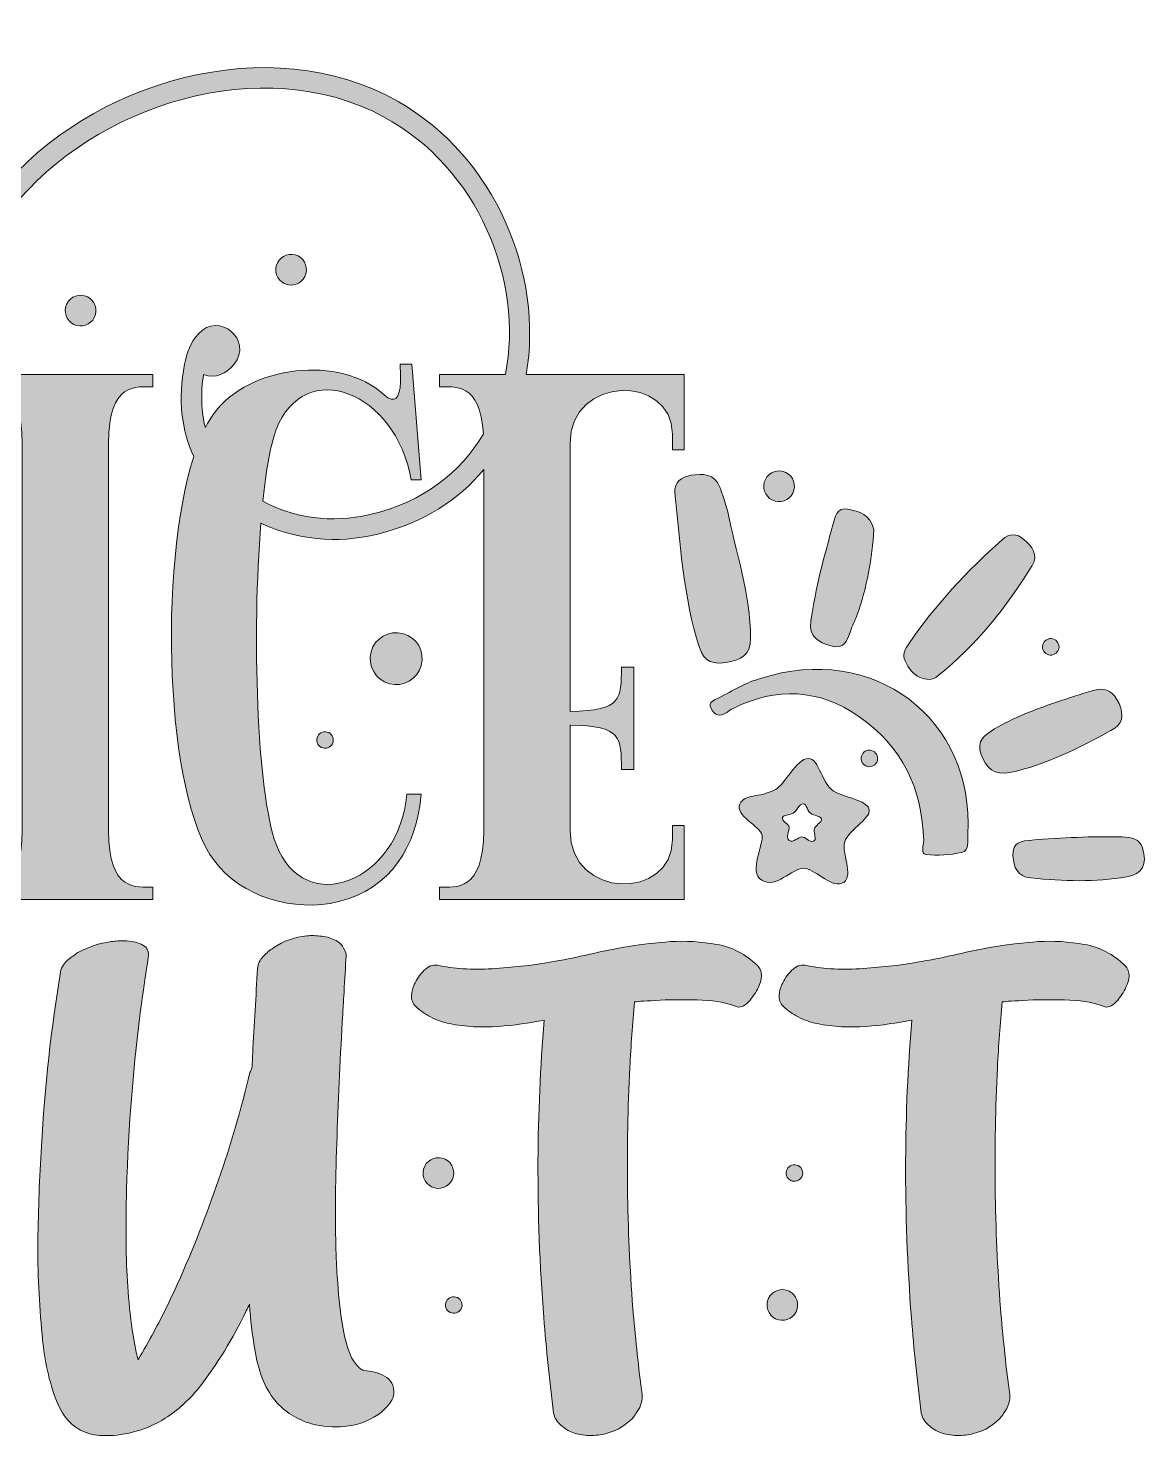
# Model space of a CAD drawing. Header units: inches. Extents: x 36 to 954, y -802 to -195.
# Drawn here: x 474 to 954, y -798 to -195 of the extents above; entities that cross this region are included whole.
import ezdxf

# ---------------------------------------------------------------- set-up
doc = ezdxf.new("R2010")
doc.units = ezdxf.units.IN
doc.header["$MEASUREMENT"] = 0
doc.layers.add('Layer 1', color=7, linetype='Continuous')

# ---------------------------------------------------------------- blocks, each defined once
blk = doc.blocks.new('block 2')
at = {"layer": 'Layer 1', "true_color": 0xffffff}
h = blk.add_hatch(color=7, dxfattribs=at)
h.dxf.hatch_style = 2
edge = h.paths.add_edge_path()
edge.add_spline(control_points=[(335.68, -388.06), (335.68, -388.06), (394.47, -567.84), (394.47, -567.84), (410.02, -567.84), (425.89, -567.84), (441.44, -567.84), (441.44, -567.84), (441.44, -562.56), (441.44, -562.56), (434.59, -562.56), (422.46, -564.42), (422.46, -538.29), (422.46, -503.77), (422.46, -468.93), (422.46, -434.41), (422.46, -378.73), (430.86, -317.15), (466.94, -271.73), (502.4, -227.25), (574.25, -204.55), (626.19, -232.54), (666.98, -254.49), (686.24, -302.88), (678.45, -342.96), (678.45, -342.96), (650.14, -342.96), (650.14, -342.96), (650.14, -342.96), (650.14, -348.25), (650.14, -348.25), (656.61, -348.25), (667.78, -346.32), (669, -368.38), (659.36, -384.82), (643.33, -397.6), (620.28, -402.99), (603.92, -406.79), (587.5, -404.45), (574.48, -397.24), (575.87, -384.06), (577.76, -373.24), (580.16, -366.6), (592.29, -335.19), (631.48, -350.12), (638.01, -388.06), (638.01, -388.06), (642.37, -388.06), (642.37, -388.06), (642.37, -388.06), (638.32, -338.61), (638.32, -338.61), (638.32, -338.61), (633.35, -338.61), (633.35, -338.61), (633.35, -341.72), (634.28, -351.05), (631.48, -353.23), (630.55, -353.85), (628.68, -353.85), (626.5, -351.67), (607.53, -334.25), (568.65, -339.23), (553.72, -359.45), (552.35, -361.25), (551.06, -363.37), (549.84, -365.74), (548.13, -358.87), (547.75, -351.25), (549.06, -342.96), (554.03, -344.83), (559.01, -342.65), (562.12, -338.61), (570.52, -328.03), (555.59, -315.9), (546.88, -325.54), (543.46, -329.28), (541.9, -333.63), (540.97, -338.61), (537.92, -353.66), (539.7, -367), (544.84, -378.11), (529.63, -425.58), (532.59, -523.54), (553.72, -551.36), (565.23, -566.91), (587.94, -573.44), (606.91, -568.78), (629.3, -563.49), (640.5, -544.83), (642.37, -522.74), (642.37, -522.74), (636.15, -522.74), (636.15, -522.74), (633.04, -560.38), (592.29, -576.24), (580.16, -544.2), (571.76, -521.73), (569.82, -453.56), (573.62, -406.62), (588.29, -413.65), (606.08, -415.68), (623.71, -411.39), (643.49, -406.41), (658.51, -396.53), (669.12, -383.73), (669.12, -435.31), (669.12, -486.67), (669.12, -538.29), (669.12, -564.73), (656.99, -562.56), (650.14, -562.56), (650.14, -562.56), (650.14, -567.84), (650.14, -567.84), (650.14, -567.84), (754.96, -567.84), (754.96, -567.84), (754.96, -567.84), (754.96, -536.12), (754.96, -536.12), (754.96, -536.12), (749.99, -536.12), (749.99, -536.12), (749.99, -536.12), (749.99, -542.34), (749.99, -542.34), (749.99, -568.15), (706.13, -568.15), (706.13, -538.29), (706.13, -538.29), (706.13, -493.19), (706.13, -493.19), (728.53, -493.51), (727.9, -498.48), (728.22, -512.17), (728.22, -512.17), (733.5, -512.17), (733.5, -512.17), (733.5, -497.55), (733.5, -482.93), (733.5, -468.31), (733.5, -468.31), (728.22, -468.31), (728.22, -468.31), (727.9, -482), (728.53, -486.97), (706.13, -487.28), (706.13, -487.28), (706.13, -372.51), (706.13, -372.51), (706.13, -342.96), (749.99, -342.96), (749.99, -368.47), (749.99, -372.51), (749.99, -374.69), (749.99, -375.31), (749.99, -375.31), (754.96, -375.31), (754.96, -375.31), (754.96, -375.31), (754.96, -342.96), (754.96, -342.96), (754.96, -342.96), (687.35, -342.96), (687.35, -342.96), (694.67, -300.28), (674.45, -249.98), (632.41, -226.01), (577.36, -194.59), (500.22, -217.3), (461.65, -264.58), (423.71, -310.92), (413.44, -377.18), (413.44, -435.65), (413.44, -461.47), (413.44, -487.28), (413.44, -513.1), (413.44, -513.1), (357.77, -342.96), (357.77, -342.96), (341.28, -342.96), (324.49, -342.96), (307.69, -342.96), (307.69, -342.96), (307.69, -347.94), (307.69, -347.94), (314.53, -347.94), (326.66, -346.07), (326.66, -372.2), (326.66, -372.2), (326.66, -469.55), (326.66, -469.55), (326.66, -527.72), (319.82, -589.93), (282.18, -637.21), (246.73, -681.68), (175.19, -704.39), (122.93, -676.4), (53.57, -639.07), (46.41, -525.23), (128.84, -505.95), (167.72, -496.93), (206.91, -522.43), (200.07, -566.29), (195.09, -564.11), (190.12, -566.6), (187.01, -570.33), (178.61, -580.91), (193.54, -593.35), (202.25, -583.71), (205.67, -579.97), (207.22, -575.31), (208.16, -570.64), (219.04, -518.08), (171.45, -486.35), (125.73, -497.86), (36.46, -519.94), (43.62, -641.25), (116.71, -682.93), (171.76, -714.34), (248.9, -691.64), (287.47, -644.36), (327.28, -595.84), (335.68, -529.59), (335.68, -468.93), (335.68, -468.93), (335.68, -388.06), (335.68, -388.06)], knot_values=[0, 0, 0, 0, 1, 1, 1, 2, 2, 2, 3, 3, 3, 4, 4, 4, 5, 5, 5, 6, 6, 6, 7, 7, 7, 8, 8, 8, 9, 9, 9, 10, 10, 10, 11, 11, 11, 12, 12, 12, 13, 13, 13, 14, 14, 14, 15, 15, 15, 16, 16, 16, 17, 17, 17, 18, 18, 18, 19, 19, 19, 20, 20, 20, 21, 21, 21, 22, 22, 22, 23, 23, 23, 24, 24, 24, 25, 25, 25, 26, 26, 26, 27, 27, 27, 28, 28, 28, 29, 29, 29, 30, 30, 30, 31, 31, 31, 32, 32, 32, 33, 33, 33, 34, 34, 34, 35, 35, 35, 36, 36, 36, 37, 37, 37, 38, 38, 38, 39, 39, 39, 40, 40, 40, 41, 41, 41, 42, 42, 42, 43, 43, 43, 44, 44, 44, 45, 45, 45, 46, 46, 46, 47, 47, 47, 48, 48, 48, 49, 49, 49, 50, 50, 50, 51, 51, 51, 52, 52, 52, 53, 53, 53, 54, 54, 54, 55, 55, 55, 56, 56, 56, 57, 57, 57, 58, 58, 58, 59, 59, 59, 60, 60, 60, 61, 61, 61, 62, 62, 62, 63, 63, 63, 64, 64, 64, 65, 65, 65, 66, 66, 66, 67, 67, 67, 68, 68, 68, 69, 69, 69, 70, 70, 70, 71, 71, 71, 72, 72, 72, 73, 73, 73, 74, 74, 74, 75, 75, 75, 76, 76, 76, 76], degree=3, periodic=1)
h = blk.add_hatch(color=7, dxfattribs=at)
h.dxf.hatch_style = 2
edge = h.paths.add_edge_path()
edge.add_spline(control_points=[(527.28, -348.25), (527.28, -348.25), (527.28, -342.96), (527.28, -342.96), (502.4, -342.96), (477.2, -342.96), (452.32, -342.96), (452.32, -342.96), (452.32, -348.25), (452.32, -348.25), (459.16, -348.25), (471.29, -346.07), (471.29, -372.51), (471.29, -427.88), (471.29, -482.93), (471.29, -538.29), (471.29, -564.73), (459.16, -562.56), (452.32, -562.56), (452.32, -562.56), (452.32, -567.84), (452.32, -567.84), (477.2, -567.84), (502.4, -567.84), (527.28, -567.84), (527.28, -567.84), (527.28, -562.56), (527.28, -562.56), (520.44, -562.56), (508.31, -564.73), (508.31, -538.29), (508.31, -482.93), (508.31, -427.88), (508.31, -372.51), (508.31, -346.07), (520.44, -348.25), (527.28, -348.25)], knot_values=[0, 0, 0, 0, 1, 1, 1, 2, 2, 2, 3, 3, 3, 4, 4, 4, 5, 5, 5, 6, 6, 6, 7, 7, 7, 8, 8, 8, 9, 9, 9, 10, 10, 10, 11, 11, 11, 12, 12, 12, 12], degree=3, periodic=1)
h = blk.add_hatch(color=7, dxfattribs=at)
h.dxf.hatch_style = 2
edge = h.paths.add_edge_path()
edge.add_spline(control_points=[(751.1, -393.68), (753.36, -415.95), (754.67, -438.38), (761.57, -459.94), (763.59, -466.28), (767.94, -467.32), (773.6, -466.24), (779.3, -465.16), (783.43, -463.4), (783.47, -455.99), (783.57, -437.04), (777.15, -419.36), (773.59, -401.17), (772.51, -397.83), (771.64, -394.4), (770.29, -391.17), (767.94, -385.5), (762.99, -385.32), (757.99, -386.14), (753.91, -386.81), (750.63, -389.04), (751.1, -393.68)], knot_values=[0, 0, 0, 0, 1, 1, 1, 2, 2, 2, 3, 3, 3, 4, 4, 4, 5, 5, 5, 6, 6, 6, 7, 7, 7, 7], degree=3, periodic=1)
h = blk.add_hatch(color=7, dxfattribs=at)
h.dxf.hatch_style = 2
edge = h.paths.add_edge_path()
edge.add_spline(control_points=[(817.9, -459.23), (823.57, -460.93), (824.88, -457), (826.28, -452.98), (827.08, -450.67), (828.2, -448.48), (829.04, -446.19), (833.46, -434.14), (835.59, -421.65), (836.31, -409.39), (834.92, -402.91), (829.94, -401.64), (825.22, -400.7), (820.24, -399.7), (819.72, -404.16), (818.8, -407.4), (814.96, -420.96), (811.31, -434.57), (809.32, -448.57), (808.34, -455.43), (812.57, -457.63), (817.9, -459.23)], knot_values=[0, 0, 0, 0, 1, 1, 1, 2, 2, 2, 3, 3, 3, 4, 4, 4, 5, 5, 5, 6, 6, 6, 7, 7, 7, 7], degree=3, periodic=1)
h = blk.add_hatch(color=7, dxfattribs=at)
h.dxf.hatch_style = 2
edge = h.paths.add_edge_path()
edge.add_spline(control_points=[(863.75, -472.12), (880.08, -458.85), (893.17, -442.7), (904.14, -424.84), (907, -420.19), (904.15, -416.61), (900.63, -413.62), (897.5, -410.97), (894.53, -410.85), (891.28, -413.77), (876.33, -427.18), (862.59, -441.66), (851.25, -458.29), (849.72, -460.54), (848.32, -462.95), (849.77, -465.61), (852.19, -472.25), (859.28, -475.75), (863.75, -472.12)], knot_values=[0, 0, 0, 0, 1, 1, 1, 2, 2, 2, 3, 3, 3, 4, 4, 4, 5, 5, 5, 6, 6, 6, 6], degree=3, periodic=1)
h = blk.add_hatch(color=7, dxfattribs=at)
h.dxf.hatch_style = 2
edge = h.paths.add_edge_path()
edge.add_spline(control_points=[(766.61, -486.1), (768.1, -488.98), (770.39, -489.83), (773.27, -487.75), (774.15, -487.12), (775.05, -486.5), (776.02, -486.01), (794.64, -476.7), (812.72, -477.62), (829.87, -489.48), (848.42, -502.32), (857.15, -520.44), (857.68, -542.81), (857.72, -544.79), (856.26, -548.37), (858.64, -548.61), (863.66, -549.11), (868.95, -548.81), (873.88, -547.71), (877.48, -546.91), (876.42, -542.68), (876.58, -539.95), (879.5, -490.52), (836.14, -457.42), (787.81, -473.23), (781.94, -474.67), (775.86, -478.33), (769.65, -481.63), (768.18, -482.41), (765.06, -483.11), (766.61, -486.1)], knot_values=[0, 0, 0, 0, 1, 1, 1, 2, 2, 2, 3, 3, 3, 4, 4, 4, 5, 5, 5, 6, 6, 6, 7, 7, 7, 8, 8, 8, 9, 9, 9, 10, 10, 10, 10], degree=3, periodic=1)
h = blk.add_hatch(color=7, dxfattribs=at)
h.dxf.hatch_style = 2
edge = h.paths.add_edge_path()
edge.add_spline(control_points=[(882.3, -505.78), (884.49, -511.47), (887.84, -514.84), (894.57, -513.47), (910.21, -510.3), (924.07, -502.95), (937.92, -495.51), (942.95, -492.81), (943.66, -489), (941.38, -483.91), (939.12, -478.87), (935.68, -476.76), (930.4, -478.28), (924.93, -479.85), (919.55, -481.75), (914.14, -483.5), (905.15, -486.62), (896.26, -489.98), (888.06, -494.82), (884.09, -497.17), (880.03, -499.87), (882.3, -505.78)], knot_values=[0, 0, 0, 0, 1, 1, 1, 2, 2, 2, 3, 3, 3, 4, 4, 4, 5, 5, 5, 6, 6, 6, 7, 7, 7, 7], degree=3, periodic=1)
h = blk.add_hatch(color=7, dxfattribs=at)
h.dxf.hatch_style = 2
edge = h.paths.add_edge_path()
edge.add_spline(control_points=[(822.66, -560.88), (827.88, -558.95), (823.15, -549.33), (823.61, -544.12), (824.07, -538.9), (835.09, -533.27), (834.37, -529.51), (833.66, -525.75), (826.65, -524.89), (820.23, -522.1), (813.81, -519.32), (813.19, -507.35), (808.2, -507.45), (803.2, -507.55), (797.99, -518.78), (794.11, -520.8), (786.94, -524.54), (781.07, -522.39), (778.84, -527.04), (776.61, -531.7), (787.56, -536.51), (788.43, -540.3), (789.31, -544.1), (782.41, -555.95), (788.28, -559.65), (794.16, -563.35), (801.39, -554.65), (806.06, -554.48), (810.73, -554.31), (817.43, -562.82), (822.66, -560.88)], knot_values=[0, 0, 0, 0, 1, 1, 1, 2, 2, 2, 3, 3, 3, 4, 4, 4, 5, 5, 5, 6, 6, 6, 7, 7, 7, 8, 8, 8, 9, 9, 9, 10, 10, 10, 10], degree=3, periodic=1)
edge = h.paths.add_edge_path()
edge.add_spline(control_points=[(800.04, -542.58), (798.27, -541.47), (800.35, -537.89), (800.08, -536.74), (799.82, -535.6), (796.52, -534.14), (797.19, -532.74), (797.86, -531.34), (799.63, -531.99), (801.8, -530.86), (802.97, -530.25), (804.54, -526.86), (806.05, -526.83), (807.56, -526.8), (807.74, -530.41), (809.68, -531.25), (811.62, -532.09), (813.73, -532.35), (813.95, -533.49), (814.16, -534.62), (810.84, -536.32), (810.7, -537.89), (810.56, -539.47), (811.99, -542.37), (810.41, -542.95), (808.83, -543.54), (806.81, -540.97), (805.4, -541.02), (803.99, -541.07), (801.81, -543.7), (800.04, -542.58)], knot_values=[0, 0, 0, 0, 1, 1, 1, 2, 2, 2, 3, 3, 3, 4, 4, 4, 5, 5, 5, 6, 6, 6, 7, 7, 7, 8, 8, 8, 9, 9, 9, 10, 10, 10, 10], degree=3, periodic=1)
h = blk.add_hatch(color=7, dxfattribs=at)
h.dxf.hatch_style = 2
edge = h.paths.add_edge_path()
edge.add_spline(control_points=[(951.42, -545.81), (950.31, -541.96), (946.78, -541.22), (942.74, -541.1), (929.78, -540.69), (916.87, -541.52), (903.96, -542.4), (899.73, -542.69), (895.57, -543.32), (895.92, -549.09), (896.22, -554.05), (897.73, -558.06), (903.66, -558.64), (917.39, -559.97), (931.1, -560.59), (944.78, -558.15), (951.37, -556.97), (953.74, -552.85), (951.42, -545.81)], knot_values=[0, 0, 0, 0, 1, 1, 1, 2, 2, 2, 3, 3, 3, 4, 4, 4, 5, 5, 5, 6, 6, 6, 6], degree=3, periodic=1)
h = blk.add_hatch(color=7, dxfattribs=at)
h.dxf.hatch_style = 2
edge = h.paths.add_edge_path()
edge.add_spline(control_points=[(626.67, -772.05), (623.95, -770.59), (620.93, -769.81), (617.63, -769.71), (617.15, -769.42), (616.66, -769.13), (616.18, -768.84), (614.72, -767.48), (613.5, -765.92), (612.53, -764.18), (610.78, -760.19), (609.57, -756.06), (608.89, -751.79), (607.72, -745.28), (606.94, -738.77), (606.56, -732.26), (606.27, -728.28), (606.02, -724.29), (605.83, -720.31), (605.44, -703.31), (605.58, -686.26), (606.27, -669.16), (606.85, -651.77), (607.67, -634.37), (608.74, -616.98), (608.84, -614.46), (608.99, -611.93), (609.18, -609.4), (609.47, -604.16), (609.76, -598.86), (610.06, -593.52), (610.44, -591.87), (610.15, -590.36), (609.18, -589), (608.6, -587.45), (607.48, -586.28), (605.83, -585.5), (604.08, -584.53), (602.04, -583.9), (599.71, -583.61), (597.38, -583.32), (595.24, -583.27), (593.3, -583.46), (588.14, -583.95), (583.39, -585.65), (579.01, -588.56), (577.56, -589.54), (576.1, -590.77), (574.64, -592.28), (573.18, -593.79), (572.36, -595.51), (572.16, -597.45), (571.87, -603.38), (571.53, -609.36), (571.14, -615.38), (570.75, -621.5), (570.42, -627.67), (570.12, -633.89), (570.03, -636.03), (569.93, -638.11), (569.83, -640.15), (569.44, -640.74), (569.15, -641.37), (568.96, -642.05), (561.38, -673.14), (551.03, -703.31), (537.92, -732.55), (534.81, -739.45), (531.45, -746.25), (527.86, -752.95), (525.72, -757.03), (523.44, -761.07), (521.01, -765.05), (519.94, -760.78), (519.12, -756.5), (518.53, -752.23), (516.78, -739.89), (515.91, -727.5), (515.91, -715.06), (515.81, -707.39), (515.86, -699.76), (516.05, -692.18), (516.83, -665.08), (519.02, -638.16), (522.61, -611.44), (523.49, -605.23), (524.41, -599.01), (525.38, -592.79), (525.77, -590.27), (524.99, -588.47), (523.05, -587.4), (521.11, -586.33), (518.8, -585.75), (516.13, -585.65), (513.45, -585.55), (511.25, -585.65), (509.5, -585.94), (504.44, -586.62), (499.68, -588.18), (495.22, -590.6), (494.63, -590.99), (494.05, -591.43), (493.47, -591.92), (492.88, -592.31), (492.3, -592.69), (491.72, -593.08), (489.97, -594.35), (488.7, -596), (487.93, -598.04), (483.75, -623.1), (480.98, -648.32), (479.62, -673.67), (478.75, -687.08), (478.24, -700.54), (478.09, -714.04), (477.95, -727.55), (478.55, -740.96), (479.91, -754.27), (480.59, -763.59), (482.44, -772.58), (485.45, -781.23), (486.81, -784.92), (488.7, -788.27), (491.13, -791.28), (495.41, -795.56), (500.66, -797.64), (506.87, -797.55), (516.1, -797.55), (524.7, -795.07), (532.67, -790.12), (538.01, -786.62), (542.73, -782.39), (546.81, -777.44), (554.87, -767.04), (561.72, -755.92), (567.35, -744.06), (567.84, -743.09), (568.33, -742.17), (568.81, -741.3), (569.2, -747.81), (569.93, -754.27), (571, -760.68), (571.68, -764.86), (572.75, -768.94), (574.2, -772.92), (575.56, -776.42), (577.41, -779.62), (579.74, -782.54), (583.92, -787.4), (589.12, -790.7), (595.34, -792.45), (600, -793.71), (604.71, -794.1), (609.47, -793.61), (614.62, -793.13), (619.38, -791.48), (623.75, -788.66), (625.11, -787.69), (626.52, -786.4), (627.98, -784.8), (629.44, -783.19), (630.31, -781.52), (630.6, -779.77), (630.7, -776.08), (629.39, -773.5), (626.67, -772.05)], knot_values=[0, 0, 0, 0, 1, 1, 1, 2, 2, 2, 3, 3, 3, 4, 4, 4, 5, 5, 5, 6, 6, 6, 7, 7, 7, 8, 8, 8, 9, 9, 9, 10, 10, 10, 11, 11, 11, 12, 12, 12, 13, 13, 13, 14, 14, 14, 15, 15, 15, 16, 16, 16, 17, 17, 17, 18, 18, 18, 19, 19, 19, 20, 20, 20, 21, 21, 21, 22, 22, 22, 23, 23, 23, 24, 24, 24, 25, 25, 25, 26, 26, 26, 27, 27, 27, 28, 28, 28, 29, 29, 29, 30, 30, 30, 31, 31, 31, 32, 32, 32, 33, 33, 33, 34, 34, 34, 35, 35, 35, 36, 36, 36, 37, 37, 37, 38, 38, 38, 39, 39, 39, 40, 40, 40, 41, 41, 41, 42, 42, 42, 43, 43, 43, 44, 44, 44, 45, 45, 45, 46, 46, 46, 47, 47, 47, 48, 48, 48, 49, 49, 49, 50, 50, 50, 51, 51, 51, 52, 52, 52, 53, 53, 53, 54, 54, 54, 55, 55, 55, 55], degree=3, periodic=1)
h = blk.add_hatch(color=7, dxfattribs=at)
h.dxf.hatch_style = 2
edge = h.paths.add_edge_path()
edge.add_spline(control_points=[(768.98, -587.11), (762.32, -585.94), (755.69, -585.55), (749.09, -585.94), (737.23, -586.82), (725.52, -588.66), (713.96, -591.48), (712.8, -591.77), (711.63, -592.01), (710.47, -592.21), (708.33, -592.79), (703.69, -593.69), (696.55, -594.9), (689.41, -596.12), (681.46, -596.99), (672.72, -597.53), (663.98, -598.06), (656.15, -597.55), (649.26, -596), (647.22, -595.71), (645.3, -596.48), (643.5, -598.33), (641.7, -600.17), (640.32, -602.17), (639.35, -604.3), (638.67, -605.76), (638.28, -607.34), (638.18, -609.04), (638.08, -610.74), (638.67, -612.27), (639.93, -613.63), (641.87, -615.48), (644.01, -616.98), (646.34, -618.15), (648.97, -619.51), (651.69, -620.48), (654.5, -621.06), (661.4, -622.42), (668.4, -622.81), (675.49, -622.23), (682.09, -621.74), (688.61, -620.87), (695.02, -619.61), (693.37, -639.62), (692.49, -659.73), (692.39, -679.94), (692.3, -702.29), (693.12, -724.63), (694.87, -746.98), (695.94, -760.68), (697.35, -774.33), (699.1, -787.93), (699.49, -789.88), (700.51, -791.57), (702.16, -793.03), (703.81, -794.49), (705.51, -795.56), (707.26, -796.24), (709.4, -797.02), (711.75, -797.43), (714.33, -797.48), (716.9, -797.53), (719.31, -797.26), (721.54, -796.67), (726.5, -795.41), (730.58, -792.89), (733.78, -789.1), (734.17, -788.42), (734.56, -787.78), (734.95, -787.2), (735.34, -786.62), (735.68, -786.04), (735.97, -785.45), (737.14, -783.03), (737.38, -780.5), (736.7, -777.88), (735.24, -766.31), (734.03, -754.7), (733.05, -743.04), (730.43, -708.65), (730, -674.26), (731.74, -639.86), (732.23, -630.44), (732.91, -621.06), (733.78, -611.74), (735.34, -611.54), (738.98, -611.3), (744.71, -611.01), (750.45, -610.72), (756.47, -610.72), (762.79, -611.01), (769.1, -611.3), (773.86, -612.17), (777.07, -613.63), (778.91, -614.41), (780.76, -613.78), (782.6, -611.74), (784.45, -609.7), (785.86, -607.61), (786.83, -605.47), (787.61, -603.92), (788.04, -602.31), (788.14, -600.66), (788.24, -599.01), (787.66, -597.5), (786.4, -596.14), (781.44, -591.28), (775.63, -588.27), (768.98, -587.11)], knot_values=[0, 0, 0, 0, 1, 1, 1, 2, 2, 2, 3, 3, 3, 4, 4, 4, 5, 5, 5, 6, 6, 6, 7, 7, 7, 8, 8, 8, 9, 9, 9, 10, 10, 10, 11, 11, 11, 12, 12, 12, 13, 13, 13, 14, 14, 14, 15, 15, 15, 16, 16, 16, 17, 17, 17, 18, 18, 18, 19, 19, 19, 20, 20, 20, 21, 21, 21, 22, 22, 22, 23, 23, 23, 24, 24, 24, 25, 25, 25, 26, 26, 26, 27, 27, 27, 28, 28, 28, 29, 29, 29, 30, 30, 30, 31, 31, 31, 32, 32, 32, 33, 33, 33, 34, 34, 34, 35, 35, 35, 36, 36, 36, 36], degree=3, periodic=1)
h = blk.add_hatch(color=7, dxfattribs=at)
h.dxf.hatch_style = 2
edge = h.paths.add_edge_path()
edge.add_spline(control_points=[(926.52, -587.11), (919.86, -585.94), (913.23, -585.55), (906.63, -585.94), (894.77, -586.82), (883.06, -588.66), (871.5, -591.48), (870.34, -591.77), (869.17, -592.01), (868.01, -592.21), (865.87, -592.79), (861.23, -593.69), (854.09, -594.9), (846.95, -596.12), (839, -596.99), (830.26, -597.53), (821.52, -598.06), (813.69, -597.55), (806.8, -596), (804.76, -595.71), (802.84, -596.48), (801.04, -598.33), (799.24, -600.17), (797.86, -602.17), (796.89, -604.3), (796.21, -605.76), (795.82, -607.34), (795.72, -609.04), (795.62, -610.74), (796.21, -612.27), (797.47, -613.63), (799.41, -615.48), (801.55, -616.98), (803.88, -618.15), (806.51, -619.51), (809.23, -620.48), (812.04, -621.06), (818.94, -622.42), (825.94, -622.81), (833.03, -622.23), (839.63, -621.74), (846.15, -620.87), (852.56, -619.61), (850.91, -639.62), (850.03, -659.73), (849.93, -679.94), (849.84, -702.29), (850.66, -724.63), (852.41, -746.98), (853.48, -760.68), (854.89, -774.33), (856.64, -787.93), (857.03, -789.88), (858.05, -791.57), (859.7, -793.03), (861.35, -794.49), (863.05, -795.56), (864.8, -796.24), (866.94, -797.02), (869.29, -797.43), (871.87, -797.48), (874.44, -797.53), (876.85, -797.26), (879.08, -796.67), (884.04, -795.41), (888.12, -792.89), (891.32, -789.1), (891.71, -788.42), (892.1, -787.78), (892.49, -787.2), (892.88, -786.62), (893.22, -786.04), (893.51, -785.45), (894.68, -783.03), (894.92, -780.5), (894.24, -777.88), (892.78, -766.31), (891.57, -754.7), (890.59, -743.04), (887.97, -708.65), (887.54, -674.26), (889.28, -639.86), (889.77, -630.44), (890.45, -621.06), (891.32, -611.74), (892.88, -611.54), (896.52, -611.3), (902.25, -611.01), (907.99, -610.72), (914.01, -610.72), (920.33, -611.01), (926.64, -611.3), (931.4, -612.17), (934.61, -613.63), (936.45, -614.41), (938.3, -613.78), (940.14, -611.74), (941.99, -609.7), (943.4, -607.61), (944.37, -605.47), (945.15, -603.92), (945.58, -602.31), (945.68, -600.66), (945.78, -599.01), (945.2, -597.5), (943.94, -596.14), (938.98, -591.28), (933.17, -588.27), (926.52, -587.11)], knot_values=[0, 0, 0, 0, 1, 1, 1, 2, 2, 2, 3, 3, 3, 4, 4, 4, 5, 5, 5, 6, 6, 6, 7, 7, 7, 8, 8, 8, 9, 9, 9, 10, 10, 10, 11, 11, 11, 12, 12, 12, 13, 13, 13, 14, 14, 14, 15, 15, 15, 16, 16, 16, 17, 17, 17, 18, 18, 18, 19, 19, 19, 20, 20, 20, 21, 21, 21, 22, 22, 22, 23, 23, 23, 24, 24, 24, 25, 25, 25, 26, 26, 26, 27, 27, 27, 28, 28, 28, 29, 29, 29, 30, 30, 30, 31, 31, 31, 32, 32, 32, 33, 33, 33, 34, 34, 34, 35, 35, 35, 36, 36, 36, 36], degree=3, periodic=1)
at = {"layer": 'Layer 1', "lineweight": 0}
for points, knots in [([(335.68, -388.06), (335.68, -388.06), (394.47, -567.84), (394.47, -567.84), (410.02, -567.84), (425.89, -567.84), (441.44, -567.84), (441.44, -567.84), (441.44, -562.56), (441.44, -562.56), (434.59, -562.56), (422.46, -564.42), (422.46, -538.29), (422.46, -503.77), (422.46, -468.93), (422.46, -434.41), (422.46, -378.73), (430.86, -317.15), (466.94, -271.73), (502.4, -227.25), (574.25, -204.55), (626.19, -232.54), (666.98, -254.49), (686.24, -302.88), (678.45, -342.96), (678.45, -342.96), (650.14, -342.96), (650.14, -342.96), (650.14, -342.96), (650.14, -348.25), (650.14, -348.25), (656.61, -348.25), (667.78, -346.32), (669, -368.38), (659.36, -384.82), (643.33, -397.6), (620.28, -402.99), (603.92, -406.79), (587.5, -404.45), (574.48, -397.24), (575.87, -384.06), (577.76, -373.24), (580.16, -366.6), (592.29, -335.19), (631.48, -350.12), (638.01, -388.06), (638.01, -388.06), (642.37, -388.06), (642.37, -388.06), (642.37, -388.06), (638.32, -338.61), (638.32, -338.61), (638.32, -338.61), (633.35, -338.61), (633.35, -338.61), (633.35, -341.72), (634.28, -351.05), (631.48, -353.23), (630.55, -353.85), (628.68, -353.85), (626.5, -351.67), (607.53, -334.25), (568.65, -339.23), (553.72, -359.45), (552.35, -361.25), (551.06, -363.37), (549.84, -365.74), (548.13, -358.87), (547.75, -351.25), (549.06, -342.96), (554.03, -344.83), (559.01, -342.65), (562.12, -338.61), (570.52, -328.03), (555.59, -315.9), (546.88, -325.54), (543.46, -329.28), (541.9, -333.63), (540.97, -338.61), (537.92, -353.66), (539.7, -367), (544.84, -378.11), (529.63, -425.58), (532.59, -523.54), (553.72, -551.36), (565.23, -566.91), (587.94, -573.44), (606.91, -568.78), (629.3, -563.49), (640.5, -544.83), (642.37, -522.74), (642.37, -522.74), (636.15, -522.74), (636.15, -522.74), (633.04, -560.38), (592.29, -576.24), (580.16, -544.2), (571.76, -521.73), (569.82, -453.56), (573.62, -406.62), (588.29, -413.65), (606.08, -415.68), (623.71, -411.39), (643.49, -406.41), (658.51, -396.53), (669.12, -383.73), (669.12, -435.31), (669.12, -486.67), (669.12, -538.29), (669.12, -564.73), (656.99, -562.56), (650.14, -562.56), (650.14, -562.56), (650.14, -567.84), (650.14, -567.84), (650.14, -567.84), (754.96, -567.84), (754.96, -567.84), (754.96, -567.84), (754.96, -536.12), (754.96, -536.12), (754.96, -536.12), (749.99, -536.12), (749.99, -536.12), (749.99, -536.12), (749.99, -542.34), (749.99, -542.34), (749.99, -568.15), (706.13, -568.15), (706.13, -538.29), (706.13, -538.29), (706.13, -493.19), (706.13, -493.19), (728.53, -493.51), (727.9, -498.48), (728.22, -512.17), (728.22, -512.17), (733.5, -512.17), (733.5, -512.17), (733.5, -497.55), (733.5, -482.93), (733.5, -468.31), (733.5, -468.31), (728.22, -468.31), (728.22, -468.31), (727.9, -482), (728.53, -486.97), (706.13, -487.28), (706.13, -487.28), (706.13, -372.51), (706.13, -372.51), (706.13, -342.96), (749.99, -342.96), (749.99, -368.47), (749.99, -372.51), (749.99, -374.69), (749.99, -375.31), (749.99, -375.31), (754.96, -375.31), (754.96, -375.31), (754.96, -375.31), (754.96, -342.96), (754.96, -342.96), (754.96, -342.96), (687.35, -342.96), (687.35, -342.96), (694.67, -300.28), (674.45, -249.98), (632.41, -226.01), (577.36, -194.59), (500.22, -217.3), (461.65, -264.58), (423.71, -310.92), (413.44, -377.18), (413.44, -435.65), (413.44, -461.47), (413.44, -487.28), (413.44, -513.1), (413.44, -513.1), (357.77, -342.96), (357.77, -342.96), (341.28, -342.96), (324.49, -342.96), (307.69, -342.96), (307.69, -342.96), (307.69, -347.94), (307.69, -347.94), (314.53, -347.94), (326.66, -346.07), (326.66, -372.2), (326.66, -372.2), (326.66, -469.55), (326.66, -469.55), (326.66, -527.72), (319.82, -589.93), (282.18, -637.21), (246.73, -681.68), (175.19, -704.39), (122.93, -676.4), (53.57, -639.07), (46.41, -525.23), (128.84, -505.95), (167.72, -496.93), (206.91, -522.43), (200.07, -566.29), (195.09, -564.11), (190.12, -566.6), (187.01, -570.33), (178.61, -580.91), (193.54, -593.35), (202.25, -583.71), (205.67, -579.97), (207.22, -575.31), (208.16, -570.64), (219.04, -518.08), (171.45, -486.35), (125.73, -497.86), (36.46, -519.94), (43.62, -641.25), (116.71, -682.93), (171.76, -714.34), (248.9, -691.64), (287.47, -644.36), (327.28, -595.84), (335.68, -529.59), (335.68, -468.93), (335.68, -468.93), (335.68, -388.06), (335.68, -388.06)], [0, 0, 0, 0, 1, 1, 1, 2, 2, 2, 3, 3, 3, 4, 4, 4, 5, 5, 5, 6, 6, 6, 7, 7, 7, 8, 8, 8, 9, 9, 9, 10, 10, 10, 11, 11, 11, 12, 12, 12, 13, 13, 13, 14, 14, 14, 15, 15, 15, 16, 16, 16, 17, 17, 17, 18, 18, 18, 19, 19, 19, 20, 20, 20, 21, 21, 21, 22, 22, 22, 23, 23, 23, 24, 24, 24, 25, 25, 25, 26, 26, 26, 27, 27, 27, 28, 28, 28, 29, 29, 29, 30, 30, 30, 31, 31, 31, 32, 32, 32, 33, 33, 33, 34, 34, 34, 35, 35, 35, 36, 36, 36, 37, 37, 37, 38, 38, 38, 39, 39, 39, 40, 40, 40, 41, 41, 41, 42, 42, 42, 43, 43, 43, 44, 44, 44, 45, 45, 45, 46, 46, 46, 47, 47, 47, 48, 48, 48, 49, 49, 49, 50, 50, 50, 51, 51, 51, 52, 52, 52, 53, 53, 53, 54, 54, 54, 55, 55, 55, 56, 56, 56, 57, 57, 57, 58, 58, 58, 59, 59, 59, 60, 60, 60, 61, 61, 61, 62, 62, 62, 63, 63, 63, 64, 64, 64, 65, 65, 65, 66, 66, 66, 67, 67, 67, 68, 68, 68, 69, 69, 69, 70, 70, 70, 71, 71, 71, 72, 72, 72, 73, 73, 73, 74, 74, 74, 75, 75, 75, 76, 76, 76, 76]), ([(527.28, -348.25), (527.28, -348.25), (527.28, -342.96), (527.28, -342.96), (502.4, -342.96), (477.2, -342.96), (452.32, -342.96), (452.32, -342.96), (452.32, -348.25), (452.32, -348.25), (459.16, -348.25), (471.29, -346.07), (471.29, -372.51), (471.29, -427.88), (471.29, -482.93), (471.29, -538.29), (471.29, -564.73), (459.16, -562.56), (452.32, -562.56), (452.32, -562.56), (452.32, -567.84), (452.32, -567.84), (477.2, -567.84), (502.4, -567.84), (527.28, -567.84), (527.28, -567.84), (527.28, -562.56), (527.28, -562.56), (520.44, -562.56), (508.31, -564.73), (508.31, -538.29), (508.31, -482.93), (508.31, -427.88), (508.31, -372.51), (508.31, -346.07), (520.44, -348.25), (527.28, -348.25)], [0, 0, 0, 0, 1, 1, 1, 2, 2, 2, 3, 3, 3, 4, 4, 4, 5, 5, 5, 6, 6, 6, 7, 7, 7, 8, 8, 8, 9, 9, 9, 10, 10, 10, 11, 11, 11, 12, 12, 12, 12]), ([(751.1, -393.68), (753.36, -415.95), (754.67, -438.38), (761.57, -459.94), (763.59, -466.28), (767.94, -467.32), (773.6, -466.24), (779.3, -465.16), (783.43, -463.4), (783.47, -455.99), (783.57, -437.04), (777.15, -419.36), (773.59, -401.17), (772.51, -397.83), (771.64, -394.4), (770.29, -391.17), (767.94, -385.5), (762.99, -385.32), (757.99, -386.14), (753.91, -386.81), (750.63, -389.04), (751.1, -393.68)], [0, 0, 0, 0, 1, 1, 1, 2, 2, 2, 3, 3, 3, 4, 4, 4, 5, 5, 5, 6, 6, 6, 7, 7, 7, 7]), ([(817.9, -459.23), (823.57, -460.93), (824.88, -457), (826.28, -452.98), (827.08, -450.67), (828.2, -448.48), (829.04, -446.19), (833.46, -434.14), (835.59, -421.65), (836.31, -409.39), (834.92, -402.91), (829.94, -401.64), (825.22, -400.7), (820.24, -399.7), (819.72, -404.16), (818.8, -407.4), (814.96, -420.96), (811.31, -434.57), (809.32, -448.57), (808.34, -455.43), (812.57, -457.63), (817.9, -459.23)], [0, 0, 0, 0, 1, 1, 1, 2, 2, 2, 3, 3, 3, 4, 4, 4, 5, 5, 5, 6, 6, 6, 7, 7, 7, 7]), ([(863.75, -472.12), (880.08, -458.85), (893.17, -442.7), (904.14, -424.84), (907, -420.19), (904.15, -416.61), (900.63, -413.62), (897.5, -410.97), (894.53, -410.85), (891.28, -413.77), (876.33, -427.18), (862.59, -441.66), (851.25, -458.29), (849.72, -460.54), (848.32, -462.95), (849.77, -465.61), (852.19, -472.25), (859.28, -475.75), (863.75, -472.12)], [0, 0, 0, 0, 1, 1, 1, 2, 2, 2, 3, 3, 3, 4, 4, 4, 5, 5, 5, 6, 6, 6, 6]), ([(766.61, -486.1), (768.1, -488.98), (770.39, -489.83), (773.27, -487.75), (774.15, -487.12), (775.05, -486.5), (776.02, -486.01), (794.64, -476.7), (812.72, -477.62), (829.87, -489.48), (848.42, -502.32), (857.15, -520.44), (857.68, -542.81), (857.72, -544.79), (856.26, -548.37), (858.64, -548.61), (863.66, -549.11), (868.95, -548.81), (873.88, -547.71), (877.48, -546.91), (876.42, -542.68), (876.58, -539.95), (879.5, -490.52), (836.14, -457.42), (787.81, -473.23), (781.94, -474.67), (775.86, -478.33), (769.65, -481.63), (768.18, -482.41), (765.06, -483.11), (766.61, -486.1)], [0, 0, 0, 0, 1, 1, 1, 2, 2, 2, 3, 3, 3, 4, 4, 4, 5, 5, 5, 6, 6, 6, 7, 7, 7, 8, 8, 8, 9, 9, 9, 10, 10, 10, 10]), ([(882.3, -505.78), (884.49, -511.47), (887.84, -514.84), (894.57, -513.47), (910.21, -510.3), (924.07, -502.95), (937.92, -495.51), (942.95, -492.81), (943.66, -489), (941.38, -483.91), (939.12, -478.87), (935.68, -476.76), (930.4, -478.28), (924.93, -479.85), (919.55, -481.75), (914.14, -483.5), (905.15, -486.62), (896.26, -489.98), (888.06, -494.82), (884.09, -497.17), (880.03, -499.87), (882.3, -505.78)], [0, 0, 0, 0, 1, 1, 1, 2, 2, 2, 3, 3, 3, 4, 4, 4, 5, 5, 5, 6, 6, 6, 7, 7, 7, 7]), ([(822.66, -560.88), (827.88, -558.95), (823.15, -549.33), (823.61, -544.12), (824.07, -538.9), (835.09, -533.27), (834.37, -529.51), (833.66, -525.75), (826.65, -524.89), (820.23, -522.1), (813.81, -519.32), (813.19, -507.35), (808.2, -507.45), (803.2, -507.55), (797.99, -518.78), (794.11, -520.8), (786.94, -524.54), (781.07, -522.39), (778.84, -527.04), (776.61, -531.7), (787.56, -536.51), (788.43, -540.3), (789.31, -544.1), (782.41, -555.95), (788.28, -559.65), (794.16, -563.35), (801.39, -554.65), (806.06, -554.48), (810.73, -554.31), (817.43, -562.82), (822.66, -560.88)], [0, 0, 0, 0, 1, 1, 1, 2, 2, 2, 3, 3, 3, 4, 4, 4, 5, 5, 5, 6, 6, 6, 7, 7, 7, 8, 8, 8, 9, 9, 9, 10, 10, 10, 10]), ([(800.04, -542.58), (798.27, -541.47), (800.35, -537.89), (800.08, -536.74), (799.82, -535.6), (796.52, -534.14), (797.19, -532.74), (797.86, -531.34), (799.63, -531.99), (801.8, -530.86), (802.97, -530.25), (804.54, -526.86), (806.05, -526.83), (807.56, -526.8), (807.74, -530.41), (809.68, -531.25), (811.62, -532.09), (813.73, -532.35), (813.95, -533.49), (814.16, -534.62), (810.84, -536.32), (810.7, -537.89), (810.56, -539.47), (811.99, -542.37), (810.41, -542.95), (808.83, -543.54), (806.81, -540.97), (805.4, -541.02), (803.99, -541.07), (801.81, -543.7), (800.04, -542.58)], [0, 0, 0, 0, 1, 1, 1, 2, 2, 2, 3, 3, 3, 4, 4, 4, 5, 5, 5, 6, 6, 6, 7, 7, 7, 8, 8, 8, 9, 9, 9, 10, 10, 10, 10]), ([(951.42, -545.81), (950.31, -541.96), (946.78, -541.22), (942.74, -541.1), (929.78, -540.69), (916.87, -541.52), (903.96, -542.4), (899.73, -542.69), (895.57, -543.32), (895.92, -549.09), (896.22, -554.05), (897.73, -558.06), (903.66, -558.64), (917.39, -559.97), (931.1, -560.59), (944.78, -558.15), (951.37, -556.97), (953.74, -552.85), (951.42, -545.81)], [0, 0, 0, 0, 1, 1, 1, 2, 2, 2, 3, 3, 3, 4, 4, 4, 5, 5, 5, 6, 6, 6, 6]), ([(626.67, -772.05), (623.95, -770.59), (620.93, -769.81), (617.63, -769.71), (617.15, -769.42), (616.66, -769.13), (616.18, -768.84), (614.72, -767.48), (613.5, -765.92), (612.53, -764.18), (610.78, -760.19), (609.57, -756.06), (608.89, -751.79), (607.72, -745.28), (606.94, -738.77), (606.56, -732.26), (606.27, -728.28), (606.02, -724.29), (605.83, -720.31), (605.44, -703.31), (605.58, -686.26), (606.27, -669.16), (606.85, -651.77), (607.67, -634.37), (608.74, -616.98), (608.84, -614.46), (608.99, -611.93), (609.18, -609.4), (609.47, -604.16), (609.76, -598.86), (610.06, -593.52), (610.44, -591.87), (610.15, -590.36), (609.18, -589), (608.6, -587.45), (607.48, -586.28), (605.83, -585.5), (604.08, -584.53), (602.04, -583.9), (599.71, -583.61), (597.38, -583.32), (595.24, -583.27), (593.3, -583.46), (588.14, -583.95), (583.39, -585.65), (579.01, -588.56), (577.56, -589.54), (576.1, -590.77), (574.64, -592.28), (573.18, -593.79), (572.36, -595.51), (572.16, -597.45), (571.87, -603.38), (571.53, -609.36), (571.14, -615.38), (570.75, -621.5), (570.42, -627.67), (570.12, -633.89), (570.03, -636.03), (569.93, -638.11), (569.83, -640.15), (569.44, -640.74), (569.15, -641.37), (568.96, -642.05), (561.38, -673.14), (551.03, -703.31), (537.92, -732.55), (534.81, -739.45), (531.45, -746.25), (527.86, -752.95), (525.72, -757.03), (523.44, -761.07), (521.01, -765.05), (519.94, -760.78), (519.12, -756.5), (518.53, -752.23), (516.78, -739.89), (515.91, -727.5), (515.91, -715.06), (515.81, -707.39), (515.86, -699.76), (516.05, -692.18), (516.83, -665.08), (519.02, -638.16), (522.61, -611.44), (523.49, -605.23), (524.41, -599.01), (525.38, -592.79), (525.77, -590.27), (524.99, -588.47), (523.05, -587.4), (521.11, -586.33), (518.8, -585.75), (516.13, -585.65), (513.45, -585.55), (511.25, -585.65), (509.5, -585.94), (504.44, -586.62), (499.68, -588.18), (495.22, -590.6), (494.63, -590.99), (494.05, -591.43), (493.47, -591.92), (492.88, -592.31), (492.3, -592.69), (491.72, -593.08), (489.97, -594.35), (488.7, -596), (487.93, -598.04), (483.75, -623.1), (480.98, -648.32), (479.62, -673.67), (478.75, -687.08), (478.24, -700.54), (478.09, -714.04), (477.95, -727.55), (478.55, -740.96), (479.91, -754.27), (480.59, -763.59), (482.44, -772.58), (485.45, -781.23), (486.81, -784.92), (488.7, -788.27), (491.13, -791.28), (495.41, -795.56), (500.66, -797.64), (506.87, -797.55), (516.1, -797.55), (524.7, -795.07), (532.67, -790.12), (538.01, -786.62), (542.73, -782.39), (546.81, -777.44), (554.87, -767.04), (561.72, -755.92), (567.35, -744.06), (567.84, -743.09), (568.33, -742.17), (568.81, -741.3), (569.2, -747.81), (569.93, -754.27), (571, -760.68), (571.68, -764.86), (572.75, -768.94), (574.2, -772.92), (575.56, -776.42), (577.41, -779.62), (579.74, -782.54), (583.92, -787.4), (589.12, -790.7), (595.34, -792.45), (600, -793.71), (604.71, -794.1), (609.47, -793.61), (614.62, -793.13), (619.38, -791.48), (623.75, -788.66), (625.11, -787.69), (626.52, -786.4), (627.98, -784.8), (629.44, -783.19), (630.31, -781.52), (630.6, -779.77), (630.7, -776.08), (629.39, -773.5), (626.67, -772.05)], [0, 0, 0, 0, 1, 1, 1, 2, 2, 2, 3, 3, 3, 4, 4, 4, 5, 5, 5, 6, 6, 6, 7, 7, 7, 8, 8, 8, 9, 9, 9, 10, 10, 10, 11, 11, 11, 12, 12, 12, 13, 13, 13, 14, 14, 14, 15, 15, 15, 16, 16, 16, 17, 17, 17, 18, 18, 18, 19, 19, 19, 20, 20, 20, 21, 21, 21, 22, 22, 22, 23, 23, 23, 24, 24, 24, 25, 25, 25, 26, 26, 26, 27, 27, 27, 28, 28, 28, 29, 29, 29, 30, 30, 30, 31, 31, 31, 32, 32, 32, 33, 33, 33, 34, 34, 34, 35, 35, 35, 36, 36, 36, 37, 37, 37, 38, 38, 38, 39, 39, 39, 40, 40, 40, 41, 41, 41, 42, 42, 42, 43, 43, 43, 44, 44, 44, 45, 45, 45, 46, 46, 46, 47, 47, 47, 48, 48, 48, 49, 49, 49, 50, 50, 50, 51, 51, 51, 52, 52, 52, 53, 53, 53, 54, 54, 54, 55, 55, 55, 55]), ([(768.98, -587.11), (762.32, -585.94), (755.69, -585.55), (749.09, -585.94), (737.23, -586.82), (725.52, -588.66), (713.96, -591.48), (712.8, -591.77), (711.63, -592.01), (710.47, -592.21), (708.33, -592.79), (703.69, -593.69), (696.55, -594.9), (689.41, -596.12), (681.46, -596.99), (672.72, -597.53), (663.98, -598.06), (656.15, -597.55), (649.26, -596), (647.22, -595.71), (645.3, -596.48), (643.5, -598.33), (641.7, -600.17), (640.32, -602.17), (639.35, -604.3), (638.67, -605.76), (638.28, -607.34), (638.18, -609.04), (638.08, -610.74), (638.67, -612.27), (639.93, -613.63), (641.87, -615.48), (644.01, -616.98), (646.34, -618.15), (648.97, -619.51), (651.69, -620.48), (654.5, -621.06), (661.4, -622.42), (668.4, -622.81), (675.49, -622.23), (682.09, -621.74), (688.61, -620.87), (695.02, -619.61), (693.37, -639.62), (692.49, -659.73), (692.39, -679.94), (692.3, -702.29), (693.12, -724.63), (694.87, -746.98), (695.94, -760.68), (697.35, -774.33), (699.1, -787.93), (699.49, -789.88), (700.51, -791.57), (702.16, -793.03), (703.81, -794.49), (705.51, -795.56), (707.26, -796.24), (709.4, -797.02), (711.75, -797.43), (714.33, -797.48), (716.9, -797.53), (719.31, -797.26), (721.54, -796.67), (726.5, -795.41), (730.58, -792.89), (733.78, -789.1), (734.17, -788.42), (734.56, -787.78), (734.95, -787.2), (735.34, -786.62), (735.68, -786.04), (735.97, -785.45), (737.14, -783.03), (737.38, -780.5), (736.7, -777.88), (735.24, -766.31), (734.03, -754.7), (733.05, -743.04), (730.43, -708.65), (730, -674.26), (731.74, -639.86), (732.23, -630.44), (732.91, -621.06), (733.78, -611.74), (735.34, -611.54), (738.98, -611.3), (744.71, -611.01), (750.45, -610.72), (756.47, -610.72), (762.79, -611.01), (769.1, -611.3), (773.86, -612.17), (777.07, -613.63), (778.91, -614.41), (780.76, -613.78), (782.6, -611.74), (784.45, -609.7), (785.86, -607.61), (786.83, -605.47), (787.61, -603.92), (788.04, -602.31), (788.14, -600.66), (788.24, -599.01), (787.66, -597.5), (786.4, -596.14), (781.44, -591.28), (775.63, -588.27), (768.98, -587.11)], [0, 0, 0, 0, 1, 1, 1, 2, 2, 2, 3, 3, 3, 4, 4, 4, 5, 5, 5, 6, 6, 6, 7, 7, 7, 8, 8, 8, 9, 9, 9, 10, 10, 10, 11, 11, 11, 12, 12, 12, 13, 13, 13, 14, 14, 14, 15, 15, 15, 16, 16, 16, 17, 17, 17, 18, 18, 18, 19, 19, 19, 20, 20, 20, 21, 21, 21, 22, 22, 22, 23, 23, 23, 24, 24, 24, 25, 25, 25, 26, 26, 26, 27, 27, 27, 28, 28, 28, 29, 29, 29, 30, 30, 30, 31, 31, 31, 32, 32, 32, 33, 33, 33, 34, 34, 34, 35, 35, 35, 36, 36, 36, 36]), ([(926.52, -587.11), (919.86, -585.94), (913.23, -585.55), (906.63, -585.94), (894.77, -586.82), (883.06, -588.66), (871.5, -591.48), (870.34, -591.77), (869.17, -592.01), (868.01, -592.21), (865.87, -592.79), (861.23, -593.69), (854.09, -594.9), (846.95, -596.12), (839, -596.99), (830.26, -597.53), (821.52, -598.06), (813.69, -597.55), (806.8, -596), (804.76, -595.71), (802.84, -596.48), (801.04, -598.33), (799.24, -600.17), (797.86, -602.17), (796.89, -604.3), (796.21, -605.76), (795.82, -607.34), (795.72, -609.04), (795.62, -610.74), (796.21, -612.27), (797.47, -613.63), (799.41, -615.48), (801.55, -616.98), (803.88, -618.15), (806.51, -619.51), (809.23, -620.48), (812.04, -621.06), (818.94, -622.42), (825.94, -622.81), (833.03, -622.23), (839.63, -621.74), (846.15, -620.87), (852.56, -619.61), (850.91, -639.62), (850.03, -659.73), (849.93, -679.94), (849.84, -702.29), (850.66, -724.63), (852.41, -746.98), (853.48, -760.68), (854.89, -774.33), (856.64, -787.93), (857.03, -789.88), (858.05, -791.57), (859.7, -793.03), (861.35, -794.49), (863.05, -795.56), (864.8, -796.24), (866.94, -797.02), (869.29, -797.43), (871.87, -797.48), (874.44, -797.53), (876.85, -797.26), (879.08, -796.67), (884.04, -795.41), (888.12, -792.89), (891.32, -789.1), (891.71, -788.42), (892.1, -787.78), (892.49, -787.2), (892.88, -786.62), (893.22, -786.04), (893.51, -785.45), (894.68, -783.03), (894.92, -780.5), (894.24, -777.88), (892.78, -766.31), (891.57, -754.7), (890.59, -743.04), (887.97, -708.65), (887.54, -674.26), (889.28, -639.86), (889.77, -630.44), (890.45, -621.06), (891.32, -611.74), (892.88, -611.54), (896.52, -611.3), (902.25, -611.01), (907.99, -610.72), (914.01, -610.72), (920.33, -611.01), (926.64, -611.3), (931.4, -612.17), (934.61, -613.63), (936.45, -614.41), (938.3, -613.78), (940.14, -611.74), (941.99, -609.7), (943.4, -607.61), (944.37, -605.47), (945.15, -603.92), (945.58, -602.31), (945.68, -600.66), (945.78, -599.01), (945.2, -597.5), (943.94, -596.14), (938.98, -591.28), (933.17, -588.27), (926.52, -587.11)], [0, 0, 0, 0, 1, 1, 1, 2, 2, 2, 3, 3, 3, 4, 4, 4, 5, 5, 5, 6, 6, 6, 7, 7, 7, 8, 8, 8, 9, 9, 9, 10, 10, 10, 11, 11, 11, 12, 12, 12, 13, 13, 13, 14, 14, 14, 15, 15, 15, 16, 16, 16, 17, 17, 17, 18, 18, 18, 19, 19, 19, 20, 20, 20, 21, 21, 21, 22, 22, 22, 23, 23, 23, 24, 24, 24, 25, 25, 25, 26, 26, 26, 27, 27, 27, 28, 28, 28, 29, 29, 29, 30, 30, 30, 31, 31, 31, 32, 32, 32, 33, 33, 33, 34, 34, 34, 35, 35, 35, 36, 36, 36, 36])]:
    blk.add_open_spline(points, degree=3, knots=knots, dxfattribs=at)

msp = doc.modelspace()

# ---------------------------------------------------------------- hatches: boundary and pattern name
at = {"layer": 'Layer 1', "true_color": 0xffffff}
h = msp.add_hatch(color=7, dxfattribs=at)
h.dxf.hatch_style = 2
edge = h.paths.add_edge_path()
edge.add_spline(control_points=[(588.3, -291.73), (591.81, -292.67), (593.89, -296.27), (592.95, -299.78), (592.01, -303.29), (588.4, -305.37), (584.9, -304.43), (581.39, -303.49), (579.31, -299.89), (580.25, -296.38), (581.19, -292.87), (584.79, -290.79), (588.3, -291.73)], knot_values=[0, 0, 0, 0, 1, 1, 1, 2, 2, 2, 3, 3, 3, 4, 4, 4, 4], degree=3, periodic=1)
h = msp.add_hatch(color=7, dxfattribs=at)
h.dxf.hatch_style = 2
edge = h.paths.add_edge_path()
edge.add_spline(control_points=[(498.08, -309.25), (501.58, -310.19), (503.67, -313.79), (502.73, -317.3), (501.79, -320.81), (498.18, -322.89), (494.68, -321.95), (491.17, -321.01), (489.09, -317.41), (490.03, -313.9), (490.97, -310.39), (494.57, -308.31), (498.08, -309.25)], knot_values=[0, 0, 0, 0, 1, 1, 1, 2, 2, 2, 3, 3, 3, 4, 4, 4, 4], degree=3, periodic=1)
h = msp.add_hatch(color=7, dxfattribs=at)
h.dxf.hatch_style = 2
edge = h.paths.add_edge_path()
edge.add_spline(control_points=[(797.41, -384.49), (800.92, -385.43), (803, -389.03), (802.06, -392.54), (801.12, -396.05), (797.52, -398.13), (794.01, -397.19), (790.5, -396.25), (788.42, -392.65), (789.36, -389.14), (790.3, -385.63), (793.9, -383.55), (797.41, -384.49)], knot_values=[0, 0, 0, 0, 1, 1, 1, 2, 2, 2, 3, 3, 3, 4, 4, 4, 4], degree=3, periodic=1)
h = msp.add_hatch(color=7, dxfattribs=at)
h.dxf.hatch_style = 2
edge = h.paths.add_edge_path()
edge.add_spline(control_points=[(634.5, -453.93), (640.45, -455.52), (643.97, -461.62), (642.38, -467.57), (640.79, -473.51), (634.69, -477.04), (628.74, -475.45), (622.8, -473.85), (619.27, -467.75), (620.86, -461.81), (622.45, -455.86), (628.56, -452.34), (634.5, -453.93)], knot_values=[0, 0, 0, 0, 1, 1, 1, 2, 2, 2, 3, 3, 3, 4, 4, 4, 4], degree=3, periodic=1)
h = msp.add_hatch(color=7, dxfattribs=at)
h.dxf.hatch_style = 2
edge = h.paths.add_edge_path()
edge.add_spline(control_points=[(913.05, -456.22), (914.93, -456.72), (916.05, -458.66), (915.55, -460.55), (915.04, -462.44), (913.11, -463.56), (911.22, -463.05), (909.33, -462.55), (908.21, -460.61), (908.72, -458.72), (909.22, -456.83), (911.16, -455.71), (913.05, -456.22)], knot_values=[0, 0, 0, 0, 1, 1, 1, 2, 2, 2, 3, 3, 3, 4, 4, 4, 4], degree=3, periodic=1)
h = msp.add_hatch(color=7, dxfattribs=at)
h.dxf.hatch_style = 2
edge = h.paths.add_edge_path()
edge.add_spline(control_points=[(602.05, -496.13), (603.94, -496.64), (605.06, -498.58), (604.56, -500.46), (604.05, -502.35), (602.11, -503.47), (600.23, -502.97), (598.34, -502.46), (597.22, -500.52), (597.72, -498.63), (598.23, -496.75), (600.17, -495.63), (602.05, -496.13)], knot_values=[0, 0, 0, 0, 1, 1, 1, 2, 2, 2, 3, 3, 3, 4, 4, 4, 4], degree=3, periodic=1)
h = msp.add_hatch(color=7, dxfattribs=at)
h.dxf.hatch_style = 2
edge = h.paths.add_edge_path()
edge.add_spline(control_points=[(835.32, -504.03), (837.21, -504.54), (838.33, -506.47), (837.82, -508.36), (837.32, -510.25), (835.38, -511.37), (833.49, -510.86), (831.61, -510.36), (830.49, -508.42), (830.99, -506.53), (831.5, -504.65), (833.44, -503.53), (835.32, -504.03)], knot_values=[0, 0, 0, 0, 1, 1, 1, 2, 2, 2, 3, 3, 3, 4, 4, 4, 4], degree=3, periodic=1)
h = msp.add_hatch(color=7, dxfattribs=at)
h.dxf.hatch_style = 2
edge = h.paths.add_edge_path()
edge.add_spline(control_points=[(651.43, -678.71), (654.93, -679.65), (657.01, -683.25), (656.08, -686.76), (655.14, -690.27), (651.53, -692.35), (648.02, -691.41), (644.52, -690.47), (642.44, -686.86), (643.37, -683.36), (644.31, -679.85), (647.92, -677.77), (651.43, -678.71)], knot_values=[0, 0, 0, 0, 1, 1, 1, 2, 2, 2, 3, 3, 3, 4, 4, 4, 4], degree=3, periodic=1)
h = msp.add_hatch(color=7, dxfattribs=at)
h.dxf.hatch_style = 2
edge = h.paths.add_edge_path()
edge.add_spline(control_points=[(803.2, -681.64), (805.09, -682.15), (806.21, -684.09), (805.7, -685.97), (805.2, -687.86), (803.26, -688.98), (801.37, -688.47), (799.49, -687.97), (798.37, -686.03), (798.87, -684.14), (799.38, -682.26), (801.32, -681.14), (803.2, -681.64)], knot_values=[0, 0, 0, 0, 1, 1, 1, 2, 2, 2, 3, 3, 3, 4, 4, 4, 4], degree=3, periodic=1)
h = msp.add_hatch(color=7, dxfattribs=at)
h.dxf.hatch_style = 2
edge = h.paths.add_edge_path()
edge.add_spline(control_points=[(798.8, -735.23), (802.31, -736.17), (804.39, -739.78), (803.45, -743.29), (802.51, -746.79), (798.91, -748.87), (795.4, -747.94), (791.89, -747), (789.81, -743.39), (790.75, -739.88), (791.69, -736.38), (795.29, -734.3), (798.8, -735.23)], knot_values=[0, 0, 0, 0, 1, 1, 1, 2, 2, 2, 3, 3, 3, 4, 4, 4, 4], degree=3, periodic=1)
h = msp.add_hatch(color=7, dxfattribs=at)
h.dxf.hatch_style = 2
edge = h.paths.add_edge_path()
edge.add_spline(control_points=[(657.22, -738.17), (659.1, -738.67), (660.22, -740.61), (659.72, -742.5), (659.21, -744.39), (657.27, -745.51), (655.39, -745), (653.5, -744.5), (652.38, -742.56), (652.89, -740.67), (653.39, -738.78), (655.33, -737.66), (657.22, -738.17)], knot_values=[0, 0, 0, 0, 1, 1, 1, 2, 2, 2, 3, 3, 3, 4, 4, 4, 4], degree=3, periodic=1)

# ---------------------------------------------------------------- linework, layer by layer
at = {"layer": 'Layer 1', "lineweight": 0}
for points in [[(588.3, -291.73), (591.81, -292.67), (593.89, -296.27), (592.95, -299.78), (592.01, -303.29), (588.4, -305.37), (584.9, -304.43), (581.39, -303.49), (579.31, -299.89), (580.25, -296.38), (581.19, -292.87), (584.79, -290.79), (588.3, -291.73)], [(498.08, -309.25), (501.58, -310.19), (503.67, -313.79), (502.73, -317.3), (501.79, -320.81), (498.18, -322.89), (494.68, -321.95), (491.17, -321.01), (489.09, -317.41), (490.03, -313.9), (490.97, -310.39), (494.57, -308.31), (498.08, -309.25)], [(797.41, -384.49), (800.92, -385.43), (803, -389.03), (802.06, -392.54), (801.12, -396.05), (797.52, -398.13), (794.01, -397.19), (790.5, -396.25), (788.42, -392.65), (789.36, -389.14), (790.3, -385.63), (793.9, -383.55), (797.41, -384.49)], [(634.5, -453.93), (640.45, -455.52), (643.97, -461.62), (642.38, -467.57), (640.79, -473.51), (634.69, -477.04), (628.74, -475.45), (622.8, -473.85), (619.27, -467.75), (620.86, -461.81), (622.45, -455.86), (628.56, -452.34), (634.5, -453.93)], [(913.05, -456.22), (914.93, -456.72), (916.05, -458.66), (915.55, -460.55), (915.04, -462.44), (913.11, -463.56), (911.22, -463.05), (909.33, -462.55), (908.21, -460.61), (908.72, -458.72), (909.22, -456.83), (911.16, -455.71), (913.05, -456.22)], [(602.05, -496.13), (603.94, -496.64), (605.06, -498.58), (604.56, -500.46), (604.05, -502.35), (602.11, -503.47), (600.23, -502.97), (598.34, -502.46), (597.22, -500.52), (597.72, -498.63), (598.23, -496.75), (600.17, -495.63), (602.05, -496.13)], [(835.32, -504.03), (837.21, -504.54), (838.33, -506.47), (837.82, -508.36), (837.32, -510.25), (835.38, -511.37), (833.49, -510.86), (831.61, -510.36), (830.49, -508.42), (830.99, -506.53), (831.5, -504.65), (833.44, -503.53), (835.32, -504.03)], [(651.43, -678.71), (654.93, -679.65), (657.01, -683.25), (656.08, -686.76), (655.14, -690.27), (651.53, -692.35), (648.02, -691.41), (644.52, -690.47), (642.44, -686.86), (643.37, -683.36), (644.31, -679.85), (647.92, -677.77), (651.43, -678.71)], [(803.2, -681.64), (805.09, -682.15), (806.21, -684.09), (805.7, -685.97), (805.2, -687.86), (803.26, -688.98), (801.37, -688.47), (799.49, -687.97), (798.37, -686.03), (798.87, -684.14), (799.38, -682.26), (801.32, -681.14), (803.2, -681.64)], [(798.8, -735.23), (802.31, -736.17), (804.39, -739.78), (803.45, -743.29), (802.51, -746.79), (798.91, -748.87), (795.4, -747.94), (791.89, -747), (789.81, -743.39), (790.75, -739.88), (791.69, -736.38), (795.29, -734.3), (798.8, -735.23)], [(657.22, -738.17), (659.1, -738.67), (660.22, -740.61), (659.72, -742.5), (659.21, -744.39), (657.27, -745.51), (655.39, -745), (653.5, -744.5), (652.38, -742.56), (652.89, -740.67), (653.39, -738.78), (655.33, -737.66), (657.22, -738.17)]]:
    msp.add_open_spline(points, degree=3, knots=[0, 0, 0, 0, 1, 1, 1, 2, 2, 2, 3, 3, 3, 4, 4, 4, 4], dxfattribs=at)

# ---------------------------------------------------------------- block references
at = {"layer": 'Layer 1'}
msp.add_blockref('block 2', (0, 0), dxfattribs=at)

doc.saveas('drawing.dxf')
